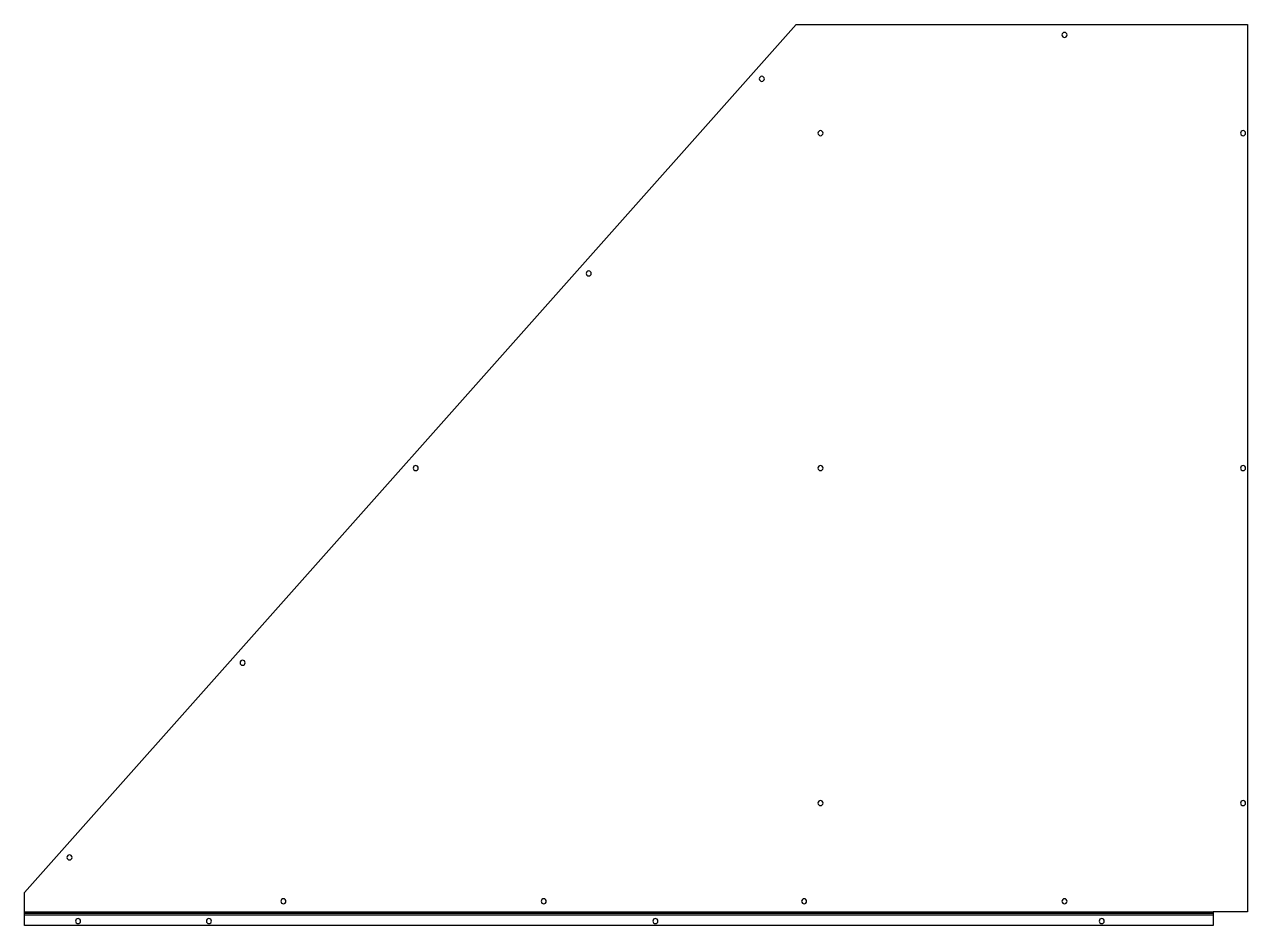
# Model space of a CAD drawing. Header units: millimetres. Extents: x 0 to 822, y 0 to 605.
import ezdxf

# ---------------------------------------------------------------- set-up
doc = ezdxf.new("R2010")
doc.units = ezdxf.units.MM

msp = doc.modelspace()

# ---------------------------------------------------------------- linework, layer by layer
at = {"layer": 'BEND'}
msp.add_line((798.99, 8.13), (0, 8.13), dxfattribs=at)
at = {"layer": 'BEND_EXTENT'}
for p, q in [((0, 9.26), (798.99, 9.26)), ((798.99, 7), (0, 7))]:
    msp.add_line(p, q, dxfattribs=at)
at = {"layer": 'INTERIOR_PROFILES', "extrusion": (0, 0, -1)}
for centre in [(-698.99, 598.26), (-495.55, 568.76), (-534.99, 532.26), (-818.99, 532.26), (-379.24, 438.01), (-262.92, 307.26), (-534.99, 307.26), (-818.99, 307.26), (-146.6, 176.51), (-534.99, 82.26), (-818.99, 82.26), (-30.28, 45.76), (-173.99, 16.26), (-348.99, 16.26), (-523.99, 16.26), (-698.99, 16.26), (-35.99, 3), (-123.99, 3), (-423.99, 3), (-723.99, 3)]:
    msp.add_circle(centre, 1.7, dxfattribs=at)
at = {"layer": 'OUTER_PROFILES'}
msp.add_lwpolyline([(821.99, 605.26), (821.99, 9.26), (798.99, 9.26), (798.99, 0), (0, 0), (0, 22.25), (518.66, 605.26)], close=True, dxfattribs=at)

doc.saveas('drawing.dxf')
